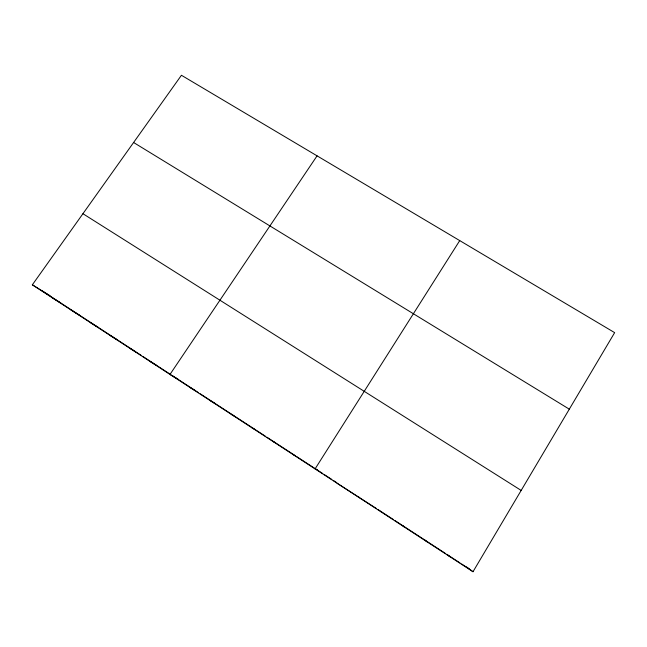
<?xml version="1.0" encoding="UTF-8"?>
<svg xmlns="http://www.w3.org/2000/svg" width="647" height="647" viewBox="0 0 647 647"><rect width="100%" height="100%" fill="white"/><g stroke="black" fill="none" stroke-linecap="round" stroke-linejoin="round"><path stroke-width="0.97" d="M473.006 571.73L614.65 332.639L181.435 75.27L32.35 284.809L473.006 571.73L466.616 567.007M459.734 240.603L315.081 468.897L317.232 469.69M317.07 155.854L169.991 374.427L177.974 379.166M337.095 483.236L376.554 508.591M293.875 455.092L295.728 455.965L266.912 437.202M272.832 441.391L275.339 442.694M251.95 427.796L255.104 429.519M231.222 414.298L234.263 416.013M210.663 400.905L215.087 403.461M190.25 387.618L195.297 390.578M149.886 361.341L156.145 365.086M129.934 348.345L135.927 351.968M110.127 335.445L117.56 339.966M90.467 322.651L98.473 327.544M133.605 142.502L569.311 409.171M70.952 309.937L79.524 315.202M51.582 297.329L60.713 302.958M32.35 284.809L50.005 295.719M82.929 213.712L521.175 490.426M42.039 290.794L135.951 351.936M136.784 352.478L140.989 355.219M142.68 356.319L170.776 374.613M172.401 375.672L174.836 377.258M175.652 377.783L198.597 392.721M200.246 393.797L234.19 415.9M235.023 416.442L254.271 428.969M255.953 430.069L265.221 436.102M296.544 456.499L322.821 473.604M324.462 474.672L331.838 479.476M333.48 480.543L336.763 482.678M378.22 509.674L393.311 519.492M394.985 520.584L445.063 553.193M459.944 562.882L446.705 554.261L449.891 556.679M461.594 563.958L469.043 568.802M424.537 539.824L426.963 541.749M402.539 525.51L404.229 526.941M380.719 511.3L381.673 512.254M359.069 497.203L359.295 497.689"/></g></svg>
